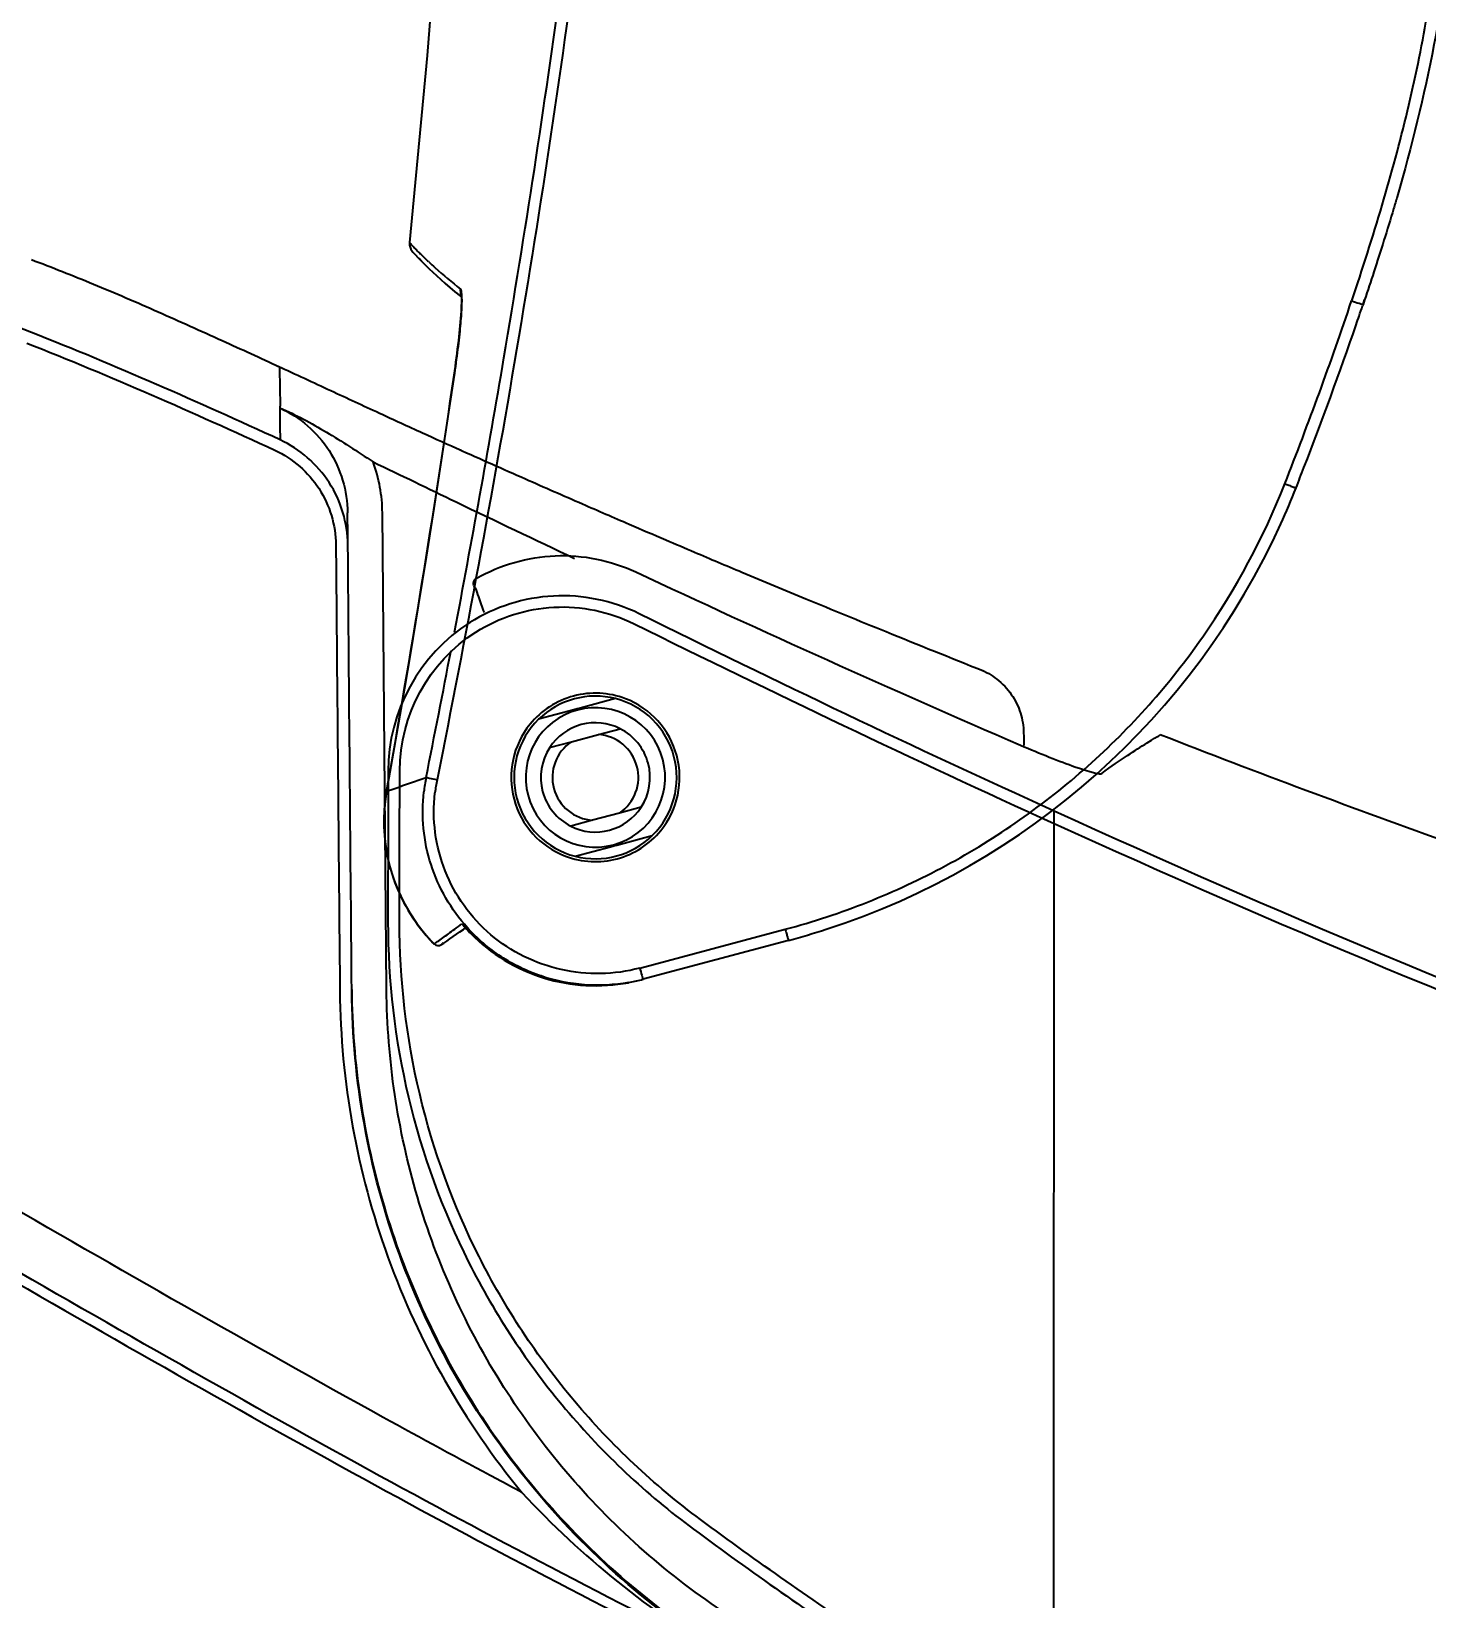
# Model space of a CAD drawing. Extents: x 5656 to 11650, y -52 to 2475.
# Drawn here: x 9227.3 to 9347.4, y 730 to 864.9 of the extents above; entities that cross this region are included whole.
import ezdxf

# ---------------------------------------------------------------- set-up
doc = ezdxf.new("R2010")
doc.units = 0
doc.header["$LTSCALE"] = 20
doc.header["$MEASUREMENT"] = 0
doc.linetypes.add('CENTER', pattern=[2, 1.25, -0.25, 0.25, -0.25])
doc.layers.get('0').update_dxf_attribs({"linetype": 'CONTINUOUS'})
doc.layers.get('DEFPOINTS').update_dxf_attribs({"linetype": 'CONTINUOUS'})
doc.layers.add('00_COMPONENTS', color=7, linetype='CONTINUOUS')
doc.layers.add('1', color=7, linetype='CONTINUOUS')
doc.styles.get("Standard").update_dxf_attribs({"font": 'NanumGothic.ttf'})
doc.dimstyles.get("Standard").update_dxf_attribs({"dimtxt": 2.7, "dimasz": 2.5, "dimexe": 1.5, "dimexo": 1.5, "dimgap": 1.5, "dimtad": 1, "dimdec": 0, "dimlfac": 10, "dimzin": 0, "dimdsep": 46, "dimtxsty": 'Standard', "dimcen": 0, "dimclrt": 2, "dimadec": 0, "dimazin": 0, "dimtfac": 1, "dimtdec": 0, "dimtmove": 0, "dimatfit": 3, "dimfxl": 0, "dimtolj": 1, "dimtzin": 0, "dimarcsym": 0})

# ---------------------------------------------------------------- blocks, each defined once
blk = doc.blocks.new('A$Cfb76a0a0')
at = {"color": 7, "linetype": 'Continuous'}
for p, q in [((11.75, 128.93), (11.75, 125.78)), ((14.35, 126.7), (14.35, 128.64)), ((21.35, 128.64), (21.35, 126.7)), ((23.95, 125.78), (23.95, 128.93)), ((11.75, 125.78), (11.75, 125.5)), ((11.75, 125.5), (11.75, 125.22)), ((14.35, 124.3), (14.35, 126.7)), ((21.35, 126.7), (21.35, 124.3)), ((23.95, 125.5), (23.95, 125.78)), ((23.95, 125.22), (23.95, 125.5)), ((11.75, 125.22), (11.75, 122.07)), ((14.35, 122.36), (14.35, 124.3)), ((21.35, 124.3), (21.35, 122.36)), ((23.95, 122.07), (23.95, 125.22))]:
    blk.add_line(p, q, dxfattribs=at)
for radius, start, end in [(7, 29.3749, 150.6251), (7.25, 35.8958, 144.1042), (6, 0, 180), (7.25, 144.1042, 180), (4.7, 41.8683, 138.1317), (7.25, 0, 35.8958), (7, 150.6251, 209.3749), (4.7, 138.1317, 180), (3.7, 18.9246, 161.0754), (4.7, 0, 41.8683), (7, 330.6251, 29.3749), (7.25, 180, 215.8958), (6, 180, 0), (4.7, 180, 221.8683), (4.7, 318.1317, 0), (7.25, 324.1042, 0), (3.7, 198.9246, 341.0754), (7, 209.3749, 330.6251), (4.7, 221.8683, 318.1317), (7.25, 215.8958, 324.1042)]:
    blk.add_arc((17.85, 125.5), radius, start, end, dxfattribs=at)
at = {"layer": '00_COMPONENTS', "color": 7, "linetype": 'Continuous'}
for p, q in [((65.69, 129.01), (65.68, 129.01)), ((65.69, 129.01), (65.68, 129.01)), ((66.46, 129.05), (66.46, 129.05)), ((0, 113.07), (0.01, 126.03)), ((0.01, 126.03), (0.01, 126.18)), ((59.99, 126.14), (59.84, 126.18)), ((60.86, 126), (60.75, 125.92)), ((60.86, 126), (60.75, 125.92)), ((61.15, 126.22), (60.86, 126)), ((60.87, 126.01), (60.86, 126)), ((61.35, 126.37), (60.87, 126.01)), ((40.07, 51.14), (39.96, 51.21)), ((40.07, 51.14), (40.41, 50.91)), ((40.41, 50.91), (40.07, 51.14))]:
    blk.add_line(p, q, dxfattribs=at)
at = {"layer": '00_COMPONENTS', "color": 9, "linetype": 'Continuous'}
blk.add_line((1.01, 126.06), (1, 113.1), dxfattribs=at)
at = {"layer": '00_COMPONENTS', "color": 7, "linetype": 'Continuous'}
for points in [[(21.35, 143.18), (20.3, 143.62), (19.27, 143.96), (18.22, 144.23), (17.16, 144.43), (16.08, 144.55), (15, 144.59), (13.92, 144.55), (12.84, 144.43), (11.78, 144.23), (10.73, 143.95), (9.7, 143.61), (8.7, 143.19), (7.73, 142.69), (7.6, 142.62)], [(54.44, 128.28), (51.47, 129.57), (47.64, 131.25), (43.8, 132.95), (39.94, 134.67), (36.07, 136.41), (32.18, 138.17), (28.28, 139.96), (24.37, 141.77), (21.35, 143.18)], [(7.38, 142.02), (7.46, 141.79), (7.56, 141.49), (7.67, 141.19)], [(7.67, 141.19), (7.78, 140.87), (7.9, 140.54), (8.03, 140.21), (8.15, 139.86), (8.24, 139.65)], [(59.84, 126.18), (59.69, 126.23), (59.53, 126.29), (59.36, 126.34), (59.18, 126.4), (58.99, 126.47), (58.8, 126.54), (58.6, 126.61), (58.39, 126.69), (58.17, 126.77), (57.95, 126.85), (57.72, 126.94), (57.49, 127.03), (57.25, 127.12), (57, 127.22), (56.74, 127.32), (56.49, 127.43), (56.22, 127.53), (55.95, 127.64), (55.68, 127.76), (55.41, 127.87), (55.13, 127.99), (54.85, 128.11), (54.56, 128.23), (54.44, 128.28)], [(64.84, 128.57), (64.46, 128.36), (63.84, 127.99)], [(65.68, 129.01), (65.59, 128.97), (65.36, 128.86), (65, 128.67), (64.51, 128.39)], [(65.68, 129.01), (65.58, 128.97), (65.34, 128.85), (64.96, 128.65), (64.84, 128.57)], [(66.46, 129.05), (66.43, 129.06), (66.34, 129.08), (66.25, 129.1), (66.16, 129.1), (66.06, 129.1), (65.97, 129.09), (65.87, 129.08), (65.78, 129.05), (65.68, 129.01)], [(449.26, 49.94), (430.21, 50.65), (410.11, 51.89), (389.74, 53.66), (369.01, 55.95), (347.91, 58.71), (326.44, 61.89), (304.97, 65.35), (283.82, 68.97), (262.85, 72.89), (242.06, 77.25), (221.56, 82), (201.26, 87.1), (181.13, 92.4), (161.14, 97.86), (141.24, 103.61), (121.4, 109.76), (101.57, 116.34), (81.61, 123.4), (66.46, 129.05)], [(62.26, 126.99), (61.34, 126.36), (61.15, 126.22)], [(62.29, 127.01), (61.36, 126.38), (61.35, 126.37)], [(63.84, 127.99), (63.1, 127.53), (62.26, 126.99)], [(60.86, 125.9), (60.8, 125.91), (60.74, 125.93), (60.66, 125.95), (60.57, 125.97), (60.47, 125.99), (60.36, 126.02), (60.25, 126.06), (60.12, 126.1), (59.99, 126.14)], [(60.94, 125.88), (60.96, 125.88), (60.97, 125.88), (60.96, 125.88), (60.94, 125.89), (60.91, 125.89), (60.86, 125.9)]]:
    blk.add_lwpolyline(points, dxfattribs=at)
at = {"layer": '00_COMPONENTS', "color": 9, "linetype": 'Continuous'}
for centre, radius, start, end in [((14.87, 129.85), 14.7, 115.7307, 119.6605), ((542.56, 1256.95), 1229.7, 244.92163, 246.61232), ((60.38, 161.04), 55.89, 200.7812, 201.493), ((91.18, 173.16), 88.99, 201.4901, 201.9744), ((15.14, 126.56), 13.58, 63.5949, 68.4153), ((91.39, 85.14), 50.54, 121.9108, 122.2516), ((226.9, 331.98), 336.28, 233.5061, 236.3614)]:
    blk.add_arc(centre, radius, start, end, dxfattribs=at)
at = {"layer": '00_COMPONENTS', "color": 7, "linetype": 'Continuous'}
for centre, radius, start, end in [((7.85, 142.19), 0.499, 119.5783, 199.4091), ((14.9, 126.61), 14.65, 115.2622, 119.662), ((15.12, 126.45), 14.65, 63.7028, 68.608), ((618.01, 1344.41), 1344.36, 243.66431, 244.13967), ((545.77, 1194.51), 1177.96, 244.19948, 245.36596), ((14.96, 126.17), 14.95, 175.5995, 179.9549), ((14.98, 126.01), 14.97, 175.0684, 179.3545), ((14.74, 126.02), 14.73, 179.3643, 179.9628), ((65, 113.02), 65, 179.9621, 182.9353), ((65, 113.02), 65, 182.9353, 230.4982), ((65, 113.02), 65, 182.9353, 230.4982), ((65, 113.02), 65, 230.4982, 233.4706), ((212.1, 311.61), 312.13, 233.4709, 233.8136), ((236.76, 346.05), 354.49, 233.8839, 235.9989), ((225.85, 329.84), 334.95, 235.995, 236.1309), ((214.62, 313.1), 314.79, 236.1306, 236.3004)]:
    blk.add_arc(centre, radius, start, end, dxfattribs=at)
at = {"layer": '00_COMPONENTS', "color": 9, "linetype": 'Continuous'}
for points, knots in [([(20.27, 143.63), (18.39, 144.33), (14.3, 144.99), (10.3, 143.96), (8.49, 143.09)], [0, 0, 0, 0, 0.500207, 1, 1, 1, 1]), ([(21.35, 143.18), (21.37, 142.92), (21.46, 141.73), (21.55, 140.53), (21.62, 139.58)], [0, 0, 0, 0, 0.210811, 1, 1, 1, 1]), ([(7.6, 142.62), (7.6, 142.62), (7.6, 142.62), (7.6, 142.62), (7.6, 142.62)], [0, 0, 0, 0, 0.27981, 1, 1, 1, 1]), ([(7.6, 142.62), (7.64, 142.51), (7.81, 142.04), (7.99, 141.57), (8.12, 141.21)], [0, 0, 0, 0, 0.226767, 1, 1, 1, 1]), ([(1.01, 126.06), (1.01, 127.19), (1.29, 129.47), (2.92, 133.73), (6.77, 138.18), (12.29, 140.23), (16.85, 140.18), (19.08, 139.61), (20.13, 139.19)], [0, 0, 0, 0, 0.125401, 0.250824, 0.499933, 0.749021, 0.874456, 1, 1, 1, 1]), ([(21.18, 138.72), (21.27, 138.92), (21.4, 139.18), (21.55, 139.47), (21.6, 139.56), (21.62, 139.58)], [0, 0, 0, 0, 0.678372, 0.905183, 1, 1, 1, 1]), ([(305.05, 56.49), (293.07, 57.6), (275.03, 59.4), (251.01, 62.61), (232.89, 65.53), (214.78, 68.99), (196.68, 72.97), (178.6, 77.46), (160.52, 82.42), (142.53, 87.93), (124.7, 93.99), (107.05, 100.53), (83.77, 109.81), (55.04, 122.34), (32.42, 133.16), (21.18, 138.72)], [0, 0, 0, 0, 0.121332, 0.182708, 0.244348, 0.306288, 0.368554, 0.431174, 0.494182, 0.557523, 0.620859, 0.684058, 0.747216, 0.873536, 1, 1, 1, 1]), ([(54.44, 128.28), (55.35, 127.89), (57.06, 127.18), (58.79, 126.53), (59.59, 126.26)], [0, 0, 0, 0, 0.541084, 1, 1, 1, 1]), ([(66.46, 129.05), (66.47, 129.05), (66.45, 129.04), (66.44, 129.03), (66.39, 129.01), (66.32, 128.98), (66.19, 128.91), (66, 128.81), (65.74, 128.67), (65.44, 128.5), (65.08, 128.28), (64.82, 128.12), (64.68, 128.04)], [0, 0, 0, 0, 0.003783, 0.015161, 0.034178, 0.060879, 0.137522, 0.245491, 0.385213, 0.557143, 0.761769, 1, 1, 1, 1]), ([(64.42, 127.88), (64.22, 127.75), (63.2, 127.1), (62.2, 126.42), (61.45, 125.83)], [0, 0, 0, 0, 0.204251, 1, 1, 1, 1]), ([(0.03, 126.03), (0.02, 126.03), (0.02, 126.03), (0.01, 126.03), (0.01, 126.03)], [0, 0, 0, 0, 0.720534, 1, 1, 1, 1]), ([(1.01, 126.06), (0.8, 126.06), (0.51, 126.06), (0.18, 126.05), (0.06, 126.04), (0.03, 126.03)], [0, 0, 0, 0, 0.641115, 0.878293, 1, 1, 1, 1]), ([(59.59, 126.26), (59.74, 126.21), (60.21, 126.06), (60.69, 125.91), (61.03, 125.84)], [0, 0, 0, 0, 0.308713, 1, 1, 1, 1]), ([(61.03, 125.84), (61.06, 125.84), (61.18, 125.82), (61.29, 125.8), (61.37, 125.8)], [0, 0, 0, 0, 0.31836, 1, 1, 1, 1]), ([(61.37, 125.8), (61.38, 125.81), (61.41, 125.81), (61.43, 125.81), (61.45, 125.82)], [0, 0, 0, 0, 0.313862, 1, 1, 1, 1]), ([(1, 113.1), (0.88, 113.1), (0.69, 113.1), (0.46, 113.09), (0.3, 113.09), (0.18, 113.09), (0.08, 113.08), (0.04, 113.07), (0, 113.07), (0, 113.07)], [0, 0, 0, 0, 0.367332, 0.546085, 0.70583, 0.835322, 0.9285, 0.982213, 1, 1, 1, 1]), ([(1, 113.1), (1, 110.61), (1.28, 105.64), (3.01, 95.83), (7.29, 84.05), (15.57, 71.48), (22.9, 64.6), (26.9, 61.63)], [0, 0, 0, 0, 0.125207, 0.249752, 0.499826, 0.749471, 1, 1, 1, 1]), ([(26.9, 61.63), (26.83, 61.53), (26.72, 61.38), (26.58, 61.18), (26.48, 61.05), (26.41, 60.95), (26.35, 60.87), (26.33, 60.83), (26.3, 60.8), (26.31, 60.79)], [0, 0, 0, 0, 0.367863, 0.546737, 0.705072, 0.831946, 0.924186, 0.980557, 1, 1, 1, 1]), ([(40.62, 52), (40.49, 51.82), (40.31, 51.53), (40.12, 51.25), (40.07, 51.15)], [0, 0, 0, 0, 0.656448, 1, 1, 1, 1]), ([(40.07, 51.15), (40.07, 51.15), (40.07, 51.14), (40.06, 51.14), (40.07, 51.14)], [0, 0, 0, 0, 0.717768, 1, 1, 1, 1]), ([(47.89, 47.34), (50.28, 45.87), (55.1, 43.07), (62.56, 39.32), (70.2, 36.08), (80.65, 32.42), (91.41, 29.62), (102.33, 27.44), (110.6, 26.06), (118.9, 24.92), (129.97, 23.71), (143.82, 22.65), (160.43, 21.75), (182.47, 20.86), (209.89, 20.11), (242.63, 19.51), (275.06, 19.08), (296.58, 18.88), (307.25, 18.8)], [0, 0, 0, 0, 0.031863, 0.063454, 0.094878, 0.126281, 0.189422, 0.221202, 0.253035, 0.284827, 0.316521, 0.379815, 0.442899, 0.505771, 0.630884, 0.755116, 0.878544, 1, 1, 1, 1])]:
    blk.add_open_spline(points, degree=3, knots=knots, dxfattribs=at)
at = {"layer": '00_COMPONENTS', "color": 7, "linetype": 'Continuous'}
blk.add_open_spline([(7.52, 141.81), (7.46, 141.86), (7.4, 141.94), (7.38, 142.02)], degree=3, dxfattribs=at)
for points, knots in [([(8.21, 139.49), (10.07, 140.44), (14.25, 141.57), (18.52, 140.86), (20.47, 140.09)], [0, 0, 0, 0, 0.499921, 1, 1, 1, 1]), ([(7.65, 139.34), (5.53, 138.13), (1.81, 134.62), (0.24, 129.75), (0.05, 127.32)], [0, 0, 0, 0, 0.500376, 1, 1, 1, 1]), ([(0.06, 127.3), (0.17, 128.57), (0.71, 131.08), (2.42, 134.54), (4.95, 137.45), (7.07, 138.91), (8.21, 139.49)], [0, 0, 0, 0, 0.250002, 0.499692, 0.749765, 1, 1, 1, 1]), ([(54.77, 123.76), (64.73, 119.2), (84.77, 110.37), (115.32, 98.24), (146.36, 87.47), (177.82, 78.44), (209.4, 70.87), (241, 64.89), (272.55, 60.56), (293.57, 58.47), (304.02, 57.5)], [0, 0, 0, 0, 0.126681, 0.253325, 0.380168, 0.506628, 0.631761, 0.75568, 0.878598, 1, 1, 1, 1]), ([(47.34, 46.47), (45.73, 47.46), (43.42, 48.93), (41.12, 50.44), (40.41, 50.91)], [0, 0, 0, 0, 0.692923, 1, 1, 1, 1]), ([(309.9, 17.71), (285.39, 17.91), (251.73, 18.27), (213.51, 19.01), (197.53, 19.41), (188.38, 19.67), (174.75, 20.11), (159.64, 20.72), (145.62, 21.54), (136.59, 22.15), (120.74, 23.49), (102.81, 26.05), (85.17, 30.07), (72.31, 34.04), (59.96, 39.25), (51.79, 43.76), (47.64, 46.28), (47.34, 46.47)], [0, 0, 0, 0, 0.275661, 0.378555, 0.430002, 0.455726, 0.481449, 0.584344, 0.610067, 0.635791, 0.687238, 0.790132, 0.84158, 0.893027, 0.944474, 0.995921, 1, 1, 1, 1])]:
    blk.add_open_spline(points, degree=3, knots=knots, dxfattribs=at)
at = {"layer": '00_COMPONENTS', "color": 9, "linetype": 'Continuous'}
for points in [[(60.93, 125.89), (61.05, 125.9), (61.17, 125.9), (61.29, 125.87)], [(61.29, 125.87), (61.34, 125.86), (61.4, 125.85), (61.45, 125.83)], [(40.62, 52), (43.01, 50.4), (45.44, 48.84), (47.89, 47.34)]]:
    blk.add_open_spline(points, degree=3, dxfattribs=at)
blk = doc.blocks.new('*D24')
at = {"color": 3, "lineweight": -2}
for p, q in [((9251.97, 1250.01), (8833.25, 1250.01)), ((8839.25, 1226.01), (8839.25, 797.52)), ((8839.25, 318.9), (8839.25, 747.39)), ((9012.94, 294.9), (8833.25, 294.9))]:
    blk.add_line(p, q, dxfattribs=at)
at = {"color": 3}
for points in [[(8835.25, 1226.01), (8843.25, 1226.01), (8839.25, 1250.01)], [(8835.25, 318.9), (8843.25, 318.9), (8839.25, 294.9)]]:
    blk.add_solid(points, dxfattribs=at)
at = {"layer": 'DEFPOINTS', "color": 0}
for p in [(8839.25, 1250.01), (9253.77, 1250.01), (9014.74, 294.9)]:
    blk.add_point(p, dxfattribs=at)
at = {"color": 2, "insert": (8839.25, 772.46), "char_height": 24, "attachment_point": 5}
blk.add_mtext('\\A1;955', dxfattribs=at)

msp = doc.modelspace()

# ---------------------------------------------------------------- linework, layer by layer
at = {"color": 1, "linetype": 'CENTER', "ltscale": 5}
msp.add_arc((9243.85, 782.48), 468.08, 353.5837, 86.4967, dxfattribs=at)
at = {"layer": '1', "color": 0, "linetype": 'Continuous'}
for p, q in [((9257.85, 782.4), (9257.49, 823.41)), ((9265.57, 817.77), (9265.57, 817.77))]:
    msp.add_line(p, q, dxfattribs=at)
at = {"layer": '1', "color": 0, "linetype": 'Continuous', "extrusion": (0, 0, -1)}
msp.add_ellipse((9265.82, 817.34), major_axis=(-0.472, -0.166), ratio=0.998352, start_param=5.760876, end_param=7.675567, dxfattribs=at)
at = {"layer": '1', "color": 0, "linetype": 'Continuous'}
for points, knots in [([(9227.28, 838.94), (9213.19, 844.45), (9198.88, 849.1), (9177.29, 854.87), (9170.13, 856.58), (9156.17, 859.56), (9149.34, 860.85), (9142.79, 861.96)], [0, 0, 0, 0, 0.5, 0.5, 0.75, 0.75, 1, 1, 1, 1]), ([(9227.28, 845.22), (9229.06, 844.54), (9232.73, 843.1), (9238.19, 840.74), (9243.52, 838.34), (9246.99, 836.75), (9248.63, 835.99)], [0, 0, 0, 0, 0.246607, 0.50755, 0.767175, 1, 1, 1, 1]), ([(9226.87, 838.03), (9230.48, 836.61), (9234.05, 835.12), (9241.17, 832.03), (9244.71, 830.44), (9248.23, 828.81)], [0, 0, 0, 0, 0.499788, 0.499788, 1, 1, 1, 1]), ([(9248.68, 829.7), (9245.15, 831.33), (9241.61, 832.92), (9234.48, 836.02), (9230.89, 837.52), (9227.28, 838.94), (9227.28, 838.94), (9227.28, 838.94)], [0, 0, 0, 0, 0.499957, 0.499957, 0.999997, 0.999997, 1, 1, 1, 1]), ([(9248.5, 836.05), (9250.02, 835.35), (9252.93, 834), (9257.07, 832.08), (9260.81, 830.36), (9263.16, 829.3), (9264.28, 828.8)], [0, 0, 0, 0, 0.289339, 0.554493, 0.789052, 1, 1, 1, 1]), ([(9248.63, 835.99), (9248.63, 835.99), (9248.63, 835.99), (9248.63, 835.99), (9248.63, 835.87), (9248.64, 835.35), (9248.65, 834.92), (9248.67, 833.87), (9248.68, 833.3), (9248.69, 832.59)], [0, 0, 0, 0, 0.000624, 0.000624, 0.362664, 0.362664, 0.724704, 0.724704, 1, 1, 1, 1]), ([(9248.67, 832.45), (9250.03, 831.86), (9251.35, 831.16), (9253.99, 829.58), (9255.32, 828.71), (9256.69, 827.8)], [0, 0, 0, 0, 0.5, 0.5, 1, 1, 1, 1]), ([(9248.67, 832.45), (9250.4, 831.65), (9251.88, 830.36), (9253.91, 827.19), (9254.47, 825.33), (9254.49, 823.42)], [0, 0, 0, 0, 0.5, 0.5, 1, 1, 1, 1]), ([(9254.52, 820.65), (9254.5, 822.56), (9253.93, 824.44), (9251.88, 827.61), (9250.41, 828.9), (9248.68, 829.7)], [0, 0, 0, 0, 0.5, 0.5, 1, 1, 1, 1]), ([(9248.23, 828.81), (9249.79, 828.08), (9251.11, 826.93), (9252.96, 824.07), (9253.47, 822.37), (9253.49, 820.65)], [0, 0, 0, 0, 0.5, 0.5, 1, 1, 1, 1]), ([(9264.01, 828.92), (9265.93, 828.06), (9269.5, 826.47), (9274.41, 824.32), (9278.44, 822.57), (9281.66, 821.19), (9284.89, 819.81), (9288.91, 818.11), (9294.4, 815.83), (9301.31, 813), (9306.39, 810.96), (9309.17, 809.85)], [0, 0, 0, 0, 0.129187, 0.238566, 0.328167, 0.398017, 0.452989, 0.543325, 0.664653, 0.816907, 1, 1, 1, 1]), ([(9254.52, 820.65), (9254.51, 821.24), (9254.51, 821.78), (9254.5, 822.69), (9254.49, 823.07), (9254.49, 823.42)], [0, 0, 0, 0, 0.535674, 0.535674, 1, 1, 1, 1]), ([(9253.49, 820.65), (9253.49, 819.99), (9253.5, 819.32), (9253.53, 815.99), (9253.55, 813.32), (9253.66, 801.2), (9253.74, 791.75), (9253.83, 782.29)], [0, 0, 0, 0, 0.052132, 0.052132, 0.260659, 0.260659, 1, 1, 1, 1]), ([(9265.57, 817.77), (9267.65, 818.96), (9270, 819.63), (9274.73, 819.82), (9277.15, 819.34), (9279.32, 818.33)], [0, 0, 0, 0, 0.5, 0.5, 1, 1, 1, 1]), ([(9257.57, 745.57), (9246.08, 751.88), (9234.72, 758.42), (9217.7, 768.24), (9212.03, 771.51), (9200.67, 778.04), (9194.98, 781.28), (9183.6, 787.69), (9177.91, 790.86), (9166.49, 797.06), (9160.76, 800.1), (9143.77, 808.8), (9132.66, 814.08), (9122.11, 818.46)], [0, 0, 0, 0, 0.25, 0.25, 0.375, 0.375, 0.5, 0.5, 0.625, 0.625, 0.75, 0.75, 1, 1, 1, 1]), ([(9279.59, 814.74), (9277.29, 815.87), (9274.73, 816.39), (9269.68, 816.13), (9267.18, 815.34), (9260.68, 811.24), (9257.98, 806.31), (9257.98, 801.18)], [0, 0, 0, 0, 0.25, 0.25, 0.5, 0.5, 1, 1, 1, 1]), ([(9265.49, 816.96), (9265.57, 816.72), (9265.66, 816.46), (9265.83, 815.97), (9265.91, 815.75), (9266.07, 815.3), (9266.15, 815.08), (9266.24, 814.84)], [0, 0, 0, 0, 0.407109, 0.407109, 0.718245, 0.718245, 1, 1, 1, 1]), ([(9255.32, 741.6), (9243.76, 747.96), (9232.33, 754.54), (9215.2, 764.41), (9209.49, 767.71), (9198.06, 774.27), (9192.35, 777.54), (9175.16, 787.21), (9163.58, 793.54), (9140.85, 805.18), (9129.69, 810.49), (9119.06, 814.94)], [0, 0, 0, 0, 0.25, 0.25, 0.375, 0.375, 0.5, 0.5, 0.75, 0.75, 1, 1, 1, 1]), ([(9258.98, 801.21), (9258.98, 806), (9261.5, 810.61), (9267.56, 814.44), (9269.89, 815.18), (9274.61, 815.42), (9277, 814.94), (9279.15, 813.88)], [0, 0, 0, 0, 0.5, 0.5, 0.75, 0.75, 1, 1, 1, 1]), ([(9118.41, 814.12), (9128.95, 809.72), (9140.47, 804.28), (9163.39, 792.58), (9174.84, 786.33), (9191.98, 776.7), (9197.7, 773.44), (9209.11, 766.9), (9214.81, 763.61), (9231.92, 753.75), (9243.34, 747.18), (9254.89, 740.84)], [0, 0, 0, 0, 0.25, 0.25, 0.5, 0.5, 0.625, 0.625, 0.75, 0.75, 1, 1, 1, 1]), ([(9308.9, 809.96), (9309.45, 809.74), (9310.46, 809.16), (9311.7, 807.85), (9312.49, 806.23), (9312.68, 805.08), (9312.69, 804.49)], [0, 0, 0, 0, 0.244525, 0.5, 0.755475, 1, 1, 1, 1]), ([(9319.42, 800.98), (9320.22, 801.62), (9320.99, 802.11), (9322.24, 802.94), (9322.76, 803.27), (9324.44, 804.35), (9324.43, 804.2), (9324.44, 804.35), (9324.44, 804.35), (9324.44, 804.35)], [0, 0, 0, 0, 0.249929, 0.249929, 0.499857, 0.499857, 0.999715, 0.999715, 1, 1, 1, 1]), ([(9324.44, 804.35), (9332.78, 801.09), (9353.2, 793.47), (9386.05, 782.55), (9423.05, 771.76), (9460.38, 761.82), (9493.92, 753.58), (9523.67, 747.37), (9549.43, 742.71), (9575.02, 738.49), (9600.01, 734.62), (9623.93, 731.38), (9646.67, 728.82), (9668.31, 726.93), (9688.42, 725.7), (9701.33, 725.25), (9707.32, 725.11)], [0, 0, 0, 0, 0.068423, 0.16654, 0.264421, 0.362867, 0.461642, 0.528285, 0.595086, 0.661645, 0.726435, 0.788313, 0.846094, 0.901252, 0.954235, 1, 1, 1, 1]), ([(9312.41, 803.43), (9314.09, 802.71), (9315.79, 802.03), (9318.42, 801.11), (9319.3, 800.88), (9319.42, 800.98)], [0, 0, 0, 0, 0.5, 0.5, 1, 1, 1, 1]), ([(9258.97, 788.25), (9258.97, 788.92), (9258.97, 789.58), (9258.97, 792.92), (9258.97, 795.58), (9258.98, 799.23), (9258.98, 800.22), (9258.98, 801.21)], [0, 0, 0, 0, 0.154236, 0.154236, 0.771181, 0.771181, 1, 1, 1, 1]), ([(9315.32, 796.68), (9315.32, 796.82), (9315.32, 796.95), (9315.32, 797.2), (9315.32, 797.31), (9315.32, 797.51), (9315.32, 797.59), (9315.32, 797.69), (9315.32, 797.72), (9315.32, 797.74)], [0, 0, 0, 0, 0.266094, 0.266094, 0.532998, 0.532998, 0.785782, 0.785782, 1, 1, 1, 1]), ([(9707.32, 725.09), (9707.32, 725.09), (9706.26, 725.11), (9703.08, 725.16), (9701.76, 725.19), (9698.55, 725.25), (9696.68, 725.29), (9690.34, 725.42), (9685.15, 725.53), (9675.91, 725.77), (9672.57, 725.87), (9665.57, 726.08), (9661.89, 726.21), (9650.59, 726.62), (9642.6, 726.96), (9625.76, 727.81), (9616.88, 728.32), (9598.76, 729.54), (9589.46, 730.24), (9570.42, 731.85), (9560.69, 732.74), (9541.05, 734.69), (9531.09, 735.78), (9511.19, 738.37), (9501.23, 739.87), (9471.39, 745.11), (9451.52, 749.59), (9421.78, 757.61), (9411.87, 760.5), (9392.12, 766.85), (9382.33, 770.28), (9353.23, 781.14), (9334.16, 789.16), (9315.32, 797.74)], [0, 0, 0, 0, 0.0625, 0.0625, 0.09375, 0.09375, 0.125, 0.125, 0.1875, 0.1875, 0.21875, 0.21875, 0.25, 0.25, 0.3125, 0.3125, 0.375, 0.375, 0.4375, 0.4375, 0.5, 0.5, 0.5625, 0.5625, 0.625, 0.625, 0.75, 0.75, 0.8125, 0.8125, 0.875, 0.875, 1, 1, 1, 1]), ([(9315.27, 717.15), (9315.27, 720.82), (9315.27, 724.48), (9315.28, 739.89), (9315.29, 751.63), (9315.31, 774.47), (9315.32, 785.58), (9315.32, 796.68)], [0, 0, 0, 0, 0.138228, 0.138228, 0.581115, 0.581115, 1, 1, 1, 1]), ([(9315.32, 796.68), (9334.22, 788.1), (9353.34, 780.06), (9382.54, 769.2), (9392.36, 765.78), (9412.18, 759.44), (9422.11, 756.55), (9451.95, 748.55), (9471.88, 744.08), (9501.81, 738.86), (9511.8, 737.37), (9531.76, 734.79), (9541.75, 733.7), (9561.44, 731.76), (9571.2, 730.88), (9590.28, 729.28), (9599.6, 728.58), (9617.77, 727.37), (9626.67, 726.86), (9643.53, 726.02), (9651.54, 725.69), (9662.86, 725.29), (9666.54, 725.16), (9673.55, 724.95), (9676.89, 724.86), (9686.13, 724.63), (9691.32, 724.53), (9697.65, 724.4), (9699.53, 724.37), (9702.73, 724.31), (9704.05, 724.29), (9707.23, 724.23), (9708.29, 724.22), (9708.29, 724.22)], [0, 0, 0, 0, 0.125, 0.125, 0.1875, 0.1875, 0.25, 0.25, 0.375, 0.375, 0.4375, 0.4375, 0.5, 0.5, 0.5625, 0.5625, 0.625, 0.625, 0.6875, 0.6875, 0.75, 0.75, 0.78125, 0.78125, 0.8125, 0.8125, 0.875, 0.875, 0.90625, 0.90625, 0.9375, 0.9375, 1, 1, 1, 1]), ([(9257.97, 788.22), (9257.97, 783.12), (9258.56, 778.09), (9260.91, 768.2), (9262.65, 763.43), (9267.18, 754.44), (9270.02, 750.14), (9276.51, 742.44), (9280.18, 738.98), (9284.28, 735.95)], [0, 0, 0, 0, 0.25, 0.25, 0.5, 0.5, 0.75, 0.75, 1, 1, 1, 1]), ([(9284.87, 736.78), (9280.84, 739.77), (9277.23, 743.17), (9270.83, 750.76), (9268.04, 754.99), (9263.58, 763.85), (9261.86, 768.54), (9259.54, 778.28), (9258.96, 783.23), (9258.97, 788.25)], [0, 0, 0, 0, 0.25, 0.25, 0.5, 0.5, 0.75, 0.75, 1, 1, 1, 1]), ([(9254.85, 782.41), (9254.9, 776.07), (9255.86, 769.76), (9259.4, 757.76), (9262.05, 751.91), (9267.08, 743.97), (9268.93, 741.45), (9272.99, 736.66), (9275.22, 734.37), (9282.27, 728.07), (9287.52, 724.56), (9293.23, 721.79)], [0, 0, 0, 0, 0.25, 0.25, 0.5, 0.5, 0.625, 0.625, 0.75, 0.75, 1, 1, 1, 1]), ([(9294.54, 724.45), (9289.07, 727.1), (9284.1, 730.43), (9277.35, 736.45), (9275.22, 738.63), (9271.33, 743.22), (9269.56, 745.63), (9264.74, 753.22), (9262.2, 758.82), (9258.81, 770.3), (9257.9, 776.33), (9257.85, 782.4)], [0, 0, 0, 0, 0.25, 0.25, 0.375, 0.375, 0.5, 0.5, 0.75, 0.75, 1, 1, 1, 1]), ([(9253.83, 782.29), (9253.9, 774.41), (9255.28, 766.77), (9260.65, 751.96), (9264.5, 745.2), (9269.5, 739.11)], [0, 0, 0, 0, 0.5, 0.5, 1, 1, 1, 1]), ([(9270.29, 739.74), (9265.38, 745.72), (9261.6, 752.34), (9256.31, 766.88), (9254.92, 774.55), (9254.85, 782.29)], [0, 0, 0, 0, 0.5, 0.5, 1, 1, 1, 1]), ([(9269.5, 739.11), (9268.79, 739.49), (9268.08, 739.87), (9264.09, 742), (9260.82, 743.78), (9257.57, 745.57)], [0, 0, 0, 0, 0.178024, 0.178024, 1, 1, 1, 1]), ([(9315.27, 717.15), (9309.93, 719.92), (9304.79, 723.06), (9294.71, 729.71), (9289.75, 733.17), (9284.87, 736.78)], [0, 0, 0, 0, 0.5, 0.5, 1, 1, 1, 1]), ([(9284.28, 735.95), (9289.25, 732.26), (9294.3, 728.74), (9304.58, 721.98), (9309.82, 718.79), (9315.27, 715.99)], [0, 0, 0, 0, 0.5, 0.5, 1, 1, 1, 1])]:
    msp.add_open_spline(points, degree=3, knots=knots, dxfattribs=at)
for points in [[(9248.67, 832.6), (9248.67, 832.55), (9248.67, 832.5), (9248.67, 832.45)], [(9248.67, 832.45), (9248.67, 831.7), (9248.67, 830.8), (9248.68, 829.7)], [(9257.49, 823.41), (9257.48, 824.92), (9257.21, 826.39), (9256.69, 827.8)], [(9256.69, 827.8), (9259.08, 826.67), (9261.46, 825.51), (9263.84, 824.36)], [(9263.84, 824.36), (9267.23, 822.73), (9270.63, 821.11), (9274.04, 819.5)], [(9254.85, 782.29), (9254.74, 795.08), (9254.63, 807.86), (9254.52, 820.65)], [(9279.32, 818.33), (9290.28, 813.2), (9301.3, 808.23), (9312.41, 803.43)], [(9315.32, 797.74), (9303.32, 803.2), (9291.42, 808.88), (9279.59, 814.74)], [(9279.15, 813.88), (9291.12, 807.95), (9303.18, 802.2), (9315.32, 796.68)], [(9312.69, 804.49), (9312.69, 804.12), (9312.7, 803.76), (9312.7, 803.4)], [(9257.98, 801.33), (9257.98, 801.28), (9257.98, 801.23), (9257.98, 801.18)], [(9257.98, 801.18), (9257.98, 796.86), (9257.97, 792.54), (9257.97, 788.22)], [(9254.89, 740.84), (9265.32, 735.1), (9275.85, 729.56), (9286.51, 724.26)], [(9286.9, 725.04), (9276.26, 730.34), (9265.74, 735.88), (9255.32, 741.6)], [(9287.03, 725.08), (9280.75, 728.97), (9275.13, 733.84), (9270.29, 739.74)], [(9269.5, 739.11), (9274.67, 733.53), (9280.51, 728.87), (9286.9, 725.04)]]:
    msp.add_open_spline(points, degree=3, dxfattribs=at)

# ---------------------------------------------------------------- block references
at = {"rotation": 105}
msp.add_blockref('A$Cfb76a0a0', (9401.67, 815.89), dxfattribs=at)

# ---------------------------------------------------------------- dimensions: what is measured, and where the dimension line sits
dim = msp.add_linear_dim(base=(8839.25, 1250.01), p1=(9014.74, 294.9), p2=(9253.77, 1250.01), angle=90, dimstyle='Standard', override={"dimscale": 1.2, "dimtxt": 20, "dimasz": 20, "dimexe": 5, "dimgap": 10, "dimtih": 1, "dimtoh": 1, "dimlfac": 1, "dimzin": 12, "dimclrd": 3, "dimclre": 3, "dimazin": 2, "dimarcsym": 1})
dim.commit()
dim.dimension.update_dxf_attribs({"geometry": '*D24', "text_midpoint": (8839.25, 772.46), "dimtype": 160})

doc.saveas('drawing.dxf')
